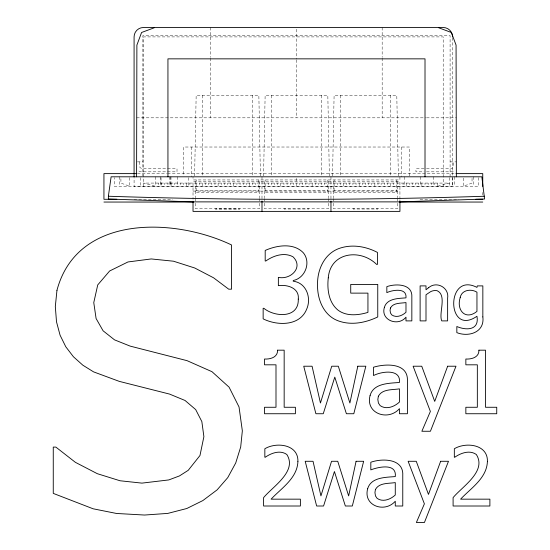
<?xml version="1.0" encoding="UTF-8"?>
<svg xmlns="http://www.w3.org/2000/svg" width="550" height="550" viewBox="0 0 550 550"><rect width="100%" height="100%" fill="white"/><g stroke="black" fill="none" stroke-linecap="round" stroke-linejoin="round"><path stroke-width="0.41" stroke-dasharray="2.75 2.06" d="M194.611 175.945L196.157 95.294L258.857 95.294L260.411 175.945M263.574 175.945L265.127 95.294L327.827 95.294L329.381 175.945M332.544 175.945L334.097 95.294L396.797 95.294L398.351 175.945M437.711 186.209L449.467 183.074L143.488 183.074L155.244 186.209M285.189 208.808L284.254 209.014L308.701 209.014L307.766 208.808M354.159 208.808L353.224 209.014L377.671 209.014L376.736 208.808M136.593 117.824L425.659 117.824M426.511 117.824L456.362 117.824M137.376 161.872L142.863 161.872M450.092 161.872L456.362 161.872M424.05 168.692L415.944 168.692L415.944 171.827L424.05 171.827M426.498 168.692L452.066 168.493L453.228 166.54L453.228 161.872M426.498 171.827L451.385 171.827A4.978 4.978 0 0 0 454.905 170.369M137.507 173.621L166.678 173.621M167.537 173.621L455.111 173.621M195.532 190.74L259.483 190.74M264.502 190.74L328.453 190.74M333.472 190.74L397.423 190.74M193.022 191.091L399.933 191.091M134.001 199.292L172.652 199.292M420.042 199.292L458.7 199.292M482.749 192.445L482.749 195.016M478.713 177.657L478.713 186.209L114.249 186.209L114.249 177.657M473.605 176.804L473.605 186.209M472.038 178.372L472.038 183.074L463.416 186.209L463.416 177.657M454.795 176.804L454.795 186.209M452.602 37.751L452.602 186.759L134.083 186.759L134.083 177.726M452.444 177.657L452.444 186.209M450.092 176.804L450.092 35.619L142.863 35.619L142.863 175.972M449.467 177.657L449.467 186.209M443.197 186.759L443.197 36.905L143.488 36.905L143.488 186.759M437.553 183.074L437.553 185.749M434.418 183.074L434.418 184.683M433.228 176.804L433.228 186.209M431.283 183.074L431.283 184.683M428.147 183.074L428.147 184.683M425.013 183.074L425.013 184.683M421.877 183.074L421.877 185.749M420.31 176.804L420.31 186.209M418.743 183.074L418.743 184.683M415.607 183.074L415.607 184.683M412.473 183.074L412.473 184.683M409.337 175.952L409.337 147.022L183.617 147.022L183.617 175.952M409.337 183.074L409.337 184.683M406.203 183.074L406.203 185.749M404.635 176.804L404.635 186.209M403.067 183.074L403.067 184.683M401.5 147.022L401.5 176.804M399.933 176.804L399.933 179.939L193.022 179.939L193.022 176.804M399.933 199.265L399.933 181.507L193.022 181.507L193.022 199.265M399.933 200.111L399.933 201.802M397.423 181.507L397.423 197.766M397.423 198.44L397.423 208.711L333.472 208.711L333.472 198.44M396.797 179.939L396.797 192.479L334.097 192.479L334.097 179.939M393.663 183.074L393.663 184.683M390.527 95.294L390.527 176.804M390.527 183.074L390.527 185.749M387.393 183.074L387.393 184.683M384.257 183.074L384.257 184.683M382.168 27.5L382.168 57.324M382.168 58.176L382.168 117.824M381.123 183.074L381.123 184.683M377.987 183.074L377.987 184.683M374.853 183.074L374.853 185.749M371.717 183.074L371.717 184.683M368.582 183.074L368.582 184.683M365.447 183.074L365.447 184.683M362.312 183.074L362.312 184.683M359.178 183.074L359.178 185.749M356.043 183.074L356.043 184.683M352.908 183.074L352.908 184.683M349.772 183.074L349.772 184.683M346.637 183.074L346.637 184.683M343.502 183.074L343.502 185.749M340.368 95.294L340.368 176.804M340.368 183.074L340.368 184.683M337.232 183.074L337.232 184.683M333.472 181.507L333.472 197.766M330.962 176.804L330.962 179.939M330.962 181.507L330.962 201.802M328.453 181.507L328.453 197.766M328.453 198.44L328.453 208.711L264.502 208.711L264.502 198.44M327.827 179.939L327.827 192.479L265.127 192.479L265.127 179.939M324.692 183.074L324.692 184.683M321.558 95.294L321.558 176.804M321.558 183.074L321.558 184.683M318.423 183.074L318.423 184.683M315.288 183.074L315.288 184.683M312.153 183.074L312.153 185.749M309.018 183.074L309.018 184.683M305.882 183.074L305.882 184.683M302.748 183.074L302.748 184.683M299.613 183.074L299.613 184.683M296.478 29.205L296.478 59.029M296.478 59.881L296.478 117.824M296.478 178.372L296.478 185.749M293.343 183.074L293.343 184.683M290.207 183.074L290.207 184.683M287.072 183.074L287.072 184.683M283.938 183.074L283.938 184.683M280.803 183.074L280.803 185.749M277.668 183.074L277.668 184.683M274.532 183.074L274.532 184.683M271.397 95.294L271.397 176.804M271.397 183.074L271.397 184.683M268.262 183.074L268.262 184.683M264.502 181.507L264.502 197.766M261.993 176.804L261.993 179.939M261.993 181.507L261.993 201.802M259.483 181.507L259.483 197.766M259.483 198.44L259.483 208.711L195.532 208.711L195.532 198.44M258.857 179.939L258.857 192.479L196.157 192.479L196.157 179.939M255.722 183.074L255.722 184.683M252.587 95.294L252.587 176.804M252.587 183.074L252.587 184.683M249.452 183.074L249.452 185.749M246.317 183.074L246.317 184.683M243.183 183.074L243.183 184.683M240.048 183.074L240.048 184.683M236.913 183.074L236.913 184.683M233.778 183.074L233.778 185.749M230.643 183.074L230.643 184.683M227.508 183.074L227.508 184.683M224.373 183.074L224.373 184.683M221.238 183.074L221.238 184.683M218.103 183.074L218.103 185.749M214.968 183.074L214.968 184.683M211.833 183.074L211.833 184.683M210.788 27.5L210.788 57.324M210.788 58.176L210.788 117.824M208.697 183.074L208.697 184.683M205.562 183.074L205.562 184.683M202.428 95.294L202.428 176.804M202.428 183.074L202.428 185.749M199.292 183.074L199.292 184.683M195.532 181.507L195.532 197.766M191.455 147.022L191.455 176.804M189.887 183.074L189.887 184.683M188.32 177.657L188.32 186.209M186.752 183.074L186.752 185.749M183.617 183.074L183.617 184.683M180.482 183.074L180.482 184.683M177.347 176.804L177.347 186.209M174.213 183.074L174.213 184.683M171.078 183.074L171.078 185.749M170.981 176.804L170.981 186.209M170.349 176.804L170.349 186.209M169.689 176.804L169.689 186.209M167.942 183.074L167.942 184.683M164.808 183.074L164.808 184.683M161.672 183.074L161.672 184.683M161.033 177.657L161.033 186.209M160.359 176.804L160.359 186.209M158.537 183.074L158.537 184.683M155.403 176.804L155.403 186.209M140.511 177.657L140.511 186.209M139.728 161.872L139.927 167.53L141.879 168.692L177.011 168.692L177.011 171.827L141.57 171.827A4.978 4.978 0 0 1 138.05 170.369M129.539 177.657L129.539 186.209L120.917 183.074L120.917 178.372M119.35 176.804L119.35 186.209M216.226 208.952L215.284 209.014L239.738 209.014L216.226 208.952"/><path stroke-width="0.82" d="M108.377 196.24L111.114 176.804L481.848 176.804L484.578 199.024L399.933 201.884L193.022 201.884L108.377 199.024L108.377 196.24C233.722 200.386 359.232 200.386 484.578 196.24M154.199 27.796L141.584 32.491L136.888 45.107L136.593 176.804M136.654 173.621L103.936 173.621L103.936 199.292L116.82 199.292M455.95 173.621L482.749 173.621L482.749 186.457M475.881 199.292L482.749 199.292M103.936 202.049L193.27 202.049M399.431 202.049L482.749 202.049M438.756 27.796L451.371 32.491L456.067 45.107L456.362 176.804M425.013 176.804L425.013 58.85L167.942 58.85L167.942 176.804M399.933 201.238L399.933 211.386L193.022 211.386L193.022 201.238M330.962 201.238L330.962 211.386M261.993 201.238L261.993 211.386M134.083 176.901L134.083 36.905A9.405 9.405 0 0 1 143.488 27.5L443.197 27.5A9.405 9.405 0 0 1 452.602 36.905M482.845 316.91C484.832 332.2 468.889 337.397 456.837 332.64L456.837 326.501C466.132 330.591 479.531 330.447 476.953 316.25C446.339 337.418 445.589 271.164 476.953 287.396L477.297 285.89L482.845 285.89L482.845 316.91M328.274 277.874C326.996 289.3 328.639 302.651 338.202 310.289C346.796 316.559 358.332 315.267 367.943 312.393L367.943 293.129L350.728 293.129L350.728 284.419L377.754 284.419L377.754 316.951C365.647 322.747 351.498 325.607 338.518 320.952C323.689 315.755 317.164 299.262 317.549 284.57C317.226 269.995 324.191 254.162 338.518 248.683C351.278 243.877 365.612 246.208 377.458 252.436L377.458 264.399L376.606 264.399C360.367 248.421 330.351 252.017 328.274 277.874M298.279 299.083C299.056 318.539 274.808 317.281 263.849 308.296L263.147 308.296L263.147 318.856C277.282 325.903 299.915 326.301 306.714 309.066C311.63 298.031 306.412 282.741 293.226 281.215L293.226 280.514C305.319 278.121 311.279 262.137 303.229 252.691C293.384 242.584 276.877 245.286 265.196 250.436L265.196 260.996L265.801 260.996C273.467 255.613 284.185 252.003 292.978 256.795C303.841 267.183 290.771 280.067 278.362 277.365L278.362 285.67C287.265 284.316 299.558 288.007 298.279 299.083M56.959 290.331L55.316 306.543L56.506 321.826L60.074 335.197L65.794 346.789L73.418 356.751L82.851 365.2L93.583 371.876L119.336 381.391L169.551 394.082L185.041 400.476L195.683 409.578L201.843 421.568L203.892 436.645L199.973 455.517L188.217 470.332L179.444 475.929L168.802 479.923L141.928 483.12L120.037 480.762L97.316 473.694L75.384 462.33L55.873 447.095L53.261 447.095L53.261 493.384L93.115 508.784L116.566 513.473L144.54 515.041L167.798 513.404L186.814 508.502L202.847 500.576L217.147 489.837L227.762 477.613L235.723 462.962L240.687 446.999L242.344 430.856L239.03 406.966L229.096 387.179L211.97 371.683L187.096 360.676L130.164 346.115L114.531 339.859L103.098 330.811L96.099 318.532L93.768 302.624L97.735 284.914L109.636 270.985L127.971 261.958L151.257 258.947L173.518 261.209L194.748 268.001L213.599 277.819L228.718 289.183L231.522 289.183L231.522 244.942C174.096 217.518 77.103 214.232 56.959 290.331M370.109 395.381C365.104 413.572 388.272 421.506 399.444 408.671L399.444 413.737L407.406 413.737L407.406 381.232C408.561 362.643 385.797 363.509 373.457 367.242L373.457 375.361L373.924 375.361C381.741 371.408 401.046 368.576 399.444 382.47C389.221 383.316 373.663 383.103 370.109 395.381M384.374 307.374C380.38 320.327 398.255 326.886 405.982 317.164L405.982 320.891L411.84 320.891L411.84 296.952C412.644 283.683 395.849 283.456 386.836 286.646L386.836 292.627C392.666 289.926 407.117 287.423 405.982 297.859C398.447 298.485 386.994 298.327 384.374 307.374M367.661 488.73C362.952 505.849 384.759 513.322 395.278 501.243L395.278 506.007L402.765 506.007L402.765 475.413C403.789 458.466 382.332 458.171 370.817 462.241L370.817 469.893C378.235 466.971 396.928 462.743 395.278 476.575C385.653 477.379 371.016 477.173 367.661 488.73M460.206 297.509C456.149 310.393 465.644 320.623 476.953 311.396L476.953 292.188C471.144 288.544 461.67 289.829 460.206 297.509M297.907 461.56C297.254 478.239 281.435 488.139 271.081 499.159L300.389 499.159L300.389 506.007L263.594 506.007L263.594 497.633C272.656 486.564 297.564 471.309 286.818 454.479C280.17 449.769 271.322 452.994 265.279 457.236L264.839 457.236L264.839 448.752C276.54 441.732 298.574 444.359 297.907 461.56M487.403 461.56C486.757 478.239 470.931 488.139 460.584 499.159L489.892 499.159L489.892 506.007L453.097 506.007L453.097 497.633C462.158 486.564 487.066 471.309 476.314 454.479C469.672 449.769 460.817 452.994 454.774 457.236L454.334 457.236L454.334 448.752C466.043 441.732 488.077 444.359 487.403 461.56M390.452 307.993L390.067 310.365L390.486 313.005L391.758 314.903C396.303 318.134 402.311 315.721 405.982 312.276L405.982 302.562C400.751 303.442 393.388 302.507 390.452 307.993M378.359 396.227L377.836 399.444L378.414 403.026L380.132 405.611C386.306 409.991 394.467 406.718 399.444 402.036L399.444 388.85C392.342 390.039 382.346 388.781 378.359 396.227M375.43 489.521L374.942 492.553L375.478 495.928L377.101 498.355C382.91 502.48 390.589 499.4 395.278 494.993L395.278 482.584C388.596 483.704 379.184 482.515 375.43 489.521M357.803 366.217L349.889 403.013L338.319 366.217L331.726 366.217L320.451 403.013L312.07 366.217L303.731 366.217L315.899 413.737L323.256 413.737L334.785 377.107L346.397 413.737L353.801 413.737L365.839 366.217L357.803 366.217M356.084 461.285L348.638 495.914L337.741 461.285L331.54 461.285L320.932 495.914L313.039 461.285L305.195 461.285L316.642 506.007L323.572 506.007L334.421 471.529L345.352 506.007L352.316 506.007L363.646 461.285L356.084 461.285M277.571 350.178C277.86 357.342 270.263 359.37 264.509 359.026L264.509 364.815L275.997 364.815L275.997 407.268L264.509 407.268L264.509 413.737L295.391 413.737L295.391 407.268L284.164 407.268L284.164 350.178L277.571 350.178M478.913 350.178C479.201 357.342 471.604 359.37 465.85 359.026L465.85 364.815L477.338 364.815L477.338 407.268L465.85 407.268L465.85 413.737L496.739 413.737L496.739 407.268L485.506 407.268L485.506 350.178L478.913 350.178M447.645 366.217L434.713 401.397L421.74 366.217L413.105 366.217L430.375 411.441L421.864 431.262L430.416 431.262L455.984 366.217L447.645 366.217M440.639 461.285L428.471 494.395L416.261 461.285L408.134 461.285L424.387 503.841L416.377 522.5L424.428 522.5L448.491 461.285L440.639 461.285M428.622 287.698L426.002 289.774L426.002 285.89L420.118 285.89L420.118 320.891L426.002 320.891L426.002 294.759L430.561 291.706A10.044 10.044 0 0 1 437.078 290.689C447.239 295.219 438.481 313.239 441.732 320.891L447.624 320.891L447.624 298.176C449.405 287.636 436.556 280.692 428.622 287.698"/></g></svg>
